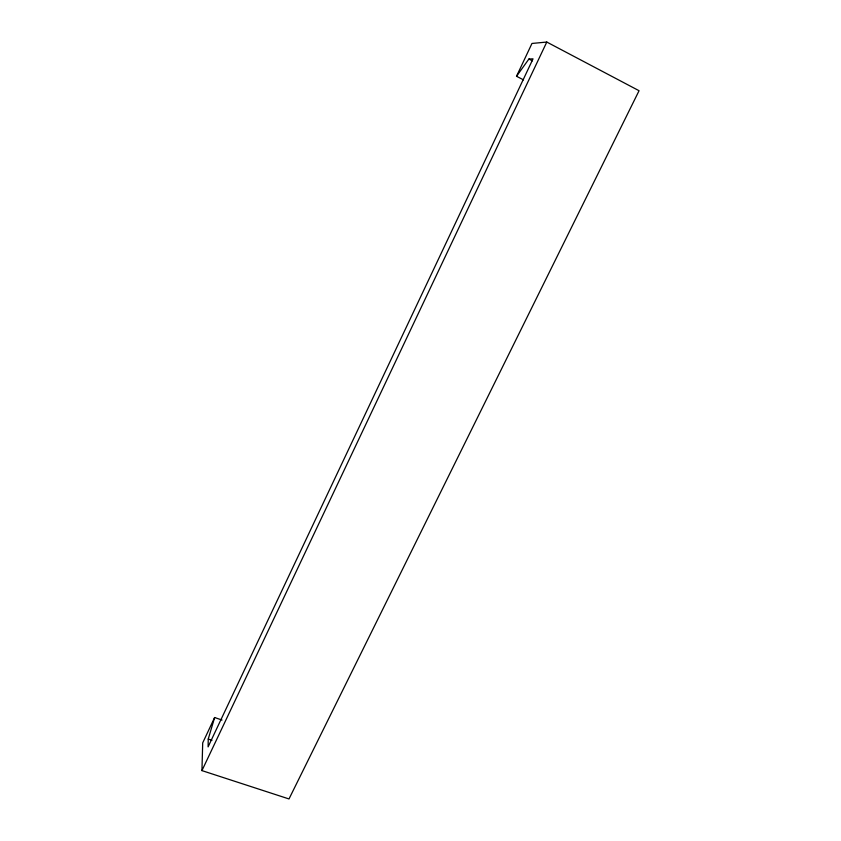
<?xml version="1.0" encoding="UTF-8"?>
<svg xmlns="http://www.w3.org/2000/svg" width="841" height="841" viewBox="0 0 841 841"><rect width="100%" height="100%" fill="white"/><g stroke="black" fill="none" stroke-linecap="round" stroke-linejoin="round"><path stroke-width="1.26" d="M222.024 720.033L214.623 717.531L208.242 739.06L208.095 746.882L533.036 58.838L528.905 59.028L516.521 76.268L523.491 79.863M516.521 76.268L531.964 43.459L546.787 42.05L639.055 90.723L288.999 798.95L201.945 770.608L202.702 742.866L214.623 717.531M201.945 770.608L546.787 42.05M208.242 739.06L211.985 740.301M528.905 59.028L532.395 60.846"/></g></svg>
